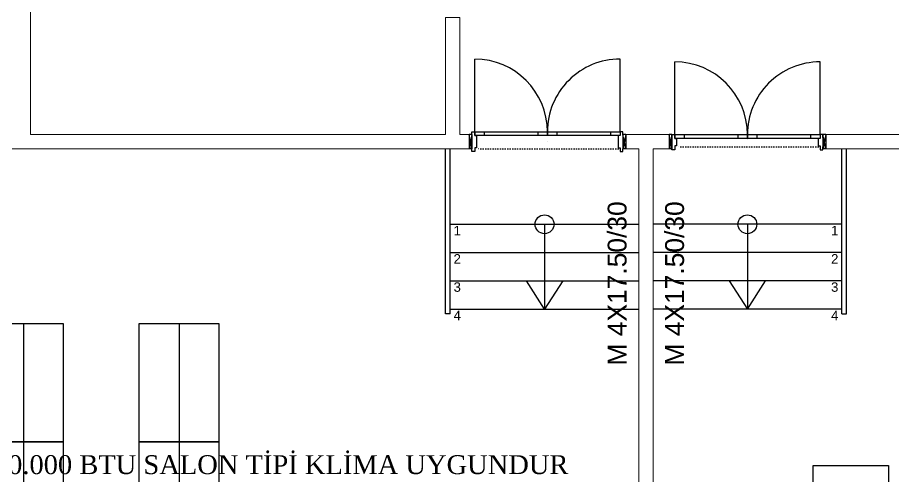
# Model space of a CAD drawing. Extents: x -5598 to 26293, y -3808 to 13850.
# Drawn here: x 486 to 1415, y 3598 to 4084 of the extents above; entities that cross this region are included whole.
import ezdxf
from ezdxf.enums import TextEntityAlignment as Align

# ---------------------------------------------------------------- set-up
doc = ezdxf.new("R2010")
doc.units = 0
doc.header["$LTSCALE"] = 100
doc.header["$MEASUREMENT"] = 0
doc.linetypes.add('DOT', pattern=[0.25, 0, -0.25])
for name, color, linetype in [('ELEKTRIK', 7, 'Continuous'), ('KA-PEN-8 @ 1', 5, 'Continuous'), ('KOR KASA', 1, 'Continuous'), ('MERD', 7, 'Continuous'), ('OLCU DIS', 7, 'Continuous'), ('YAZI', 7, 'Continuous')]:
    doc.layers.add(name, color=color, linetype=linetype)
doc.layers.add('Y-DUVAR GAZBETON', color=161, linetype='Continuous', lineweight=20)
doc.styles.add('ARIEL_500S', font='arial.ttf', dxfattribs={"height": 125})
doc.styles.add('OLC-50', font='romans.shx', dxfattribs={"width": 0.5, "height": 0.15})
doc.styles.add('olcu', font='romans.shx', dxfattribs={"width": 0.5})
doc.styles.get("Standard").update_dxf_attribs({"font": 'arial.ttf'})
doc.styles.add('YAZI', font='times.ttf')
doc.dimstyles.new('1-200', dxfattribs={"dimtxt": 40, "dimasz": 2, "dimexe": 0, "dimexo": 0, "dimgap": 10, "dimtad": 1, "dimdec": 4, "dimrnd": 0.1, "dimzin": 9, "dimdsep": 46, "dimtxsty": 'olcu', "dimblk1": 'SOL', "dimblk2": 'SAG', "dimsah": 1, "dimcen": 0, "dimse1": 1, "dimse2": 1, "dimclre": 13, "dimadec": 0, "dimazin": 0, "dimtfac": 1, "dimtdec": 4, "dimtix": 1, "dimtmove": 2, "dimatfit": 2, "dimldrblk": 'SOL', "dimfxl": 0, "dimtolj": 1, "dimarcsym": 0})

# ---------------------------------------------------------------- blocks, each defined once
blk = doc.blocks.new('200kVA Akü Grubu')
at = {"color": 0}
for p, q in [((-396.76, -81.12), (-271.76, -81.12)), ((-271.76, -81.12), (-146.76, -81.12)), ((-146.76, -81.12), (-21.76, -81.12))]:
    blk.add_line(p, q, dxfattribs=at)
for points in [[(-396.76, -38.62), (-396.76, -123.62), (-271.76, -123.62), (-271.76, -38.62), (-396.76, -38.62)], [(-271.76, -38.62), (-271.76, -123.62), (-146.76, -123.62), (-146.76, -38.62), (-271.76, -38.62)], [(-146.76, -38.62), (-146.76, -123.62), (-21.76, -123.62), (-21.76, -38.62), (-146.76, -38.62)]]:
    blk.add_lwpolyline(points, dxfattribs=at)
blk = doc.blocks.new('Akü Kesici Pano')
at = {"color": 0}
blk.add_lwpolyline([(22.81, -24.47), (102.81, -24.47), (102.81, -124.47), (22.81, -124.47), (22.81, -24.47)], dxfattribs=at)
blk = doc.blocks.new('*U92')
at = {"layer": 'KOR KASA'}
for p, q in [((0, 126), (15, 126)), ((15, 126), (15, 123)), ((0, -37), (0, -40)), ((0, -37), (15, -37)), ((15, -37), (15, -40))]:
    blk.add_line(p, q, dxfattribs=at)
for points in [[(15, 126), (0, 123)], [(0, 126), (15, 123)], [(0, 126), (0, 123)], [(0, 123), (15, 123)], [(15, -37), (0, -40)], [(0, -37), (15, -40)], [(0, -40), (15, -40)]]:
    blk.add_lwpolyline(points, dxfattribs=at)
blk = doc.blocks.new('*U146')
at = {"color": 0, "linetype": 'DOT', "ltscale": 0.1}
blk.add_line((-155, 15), (-5, 15), dxfattribs=at)
at = {"color": 0}
for p, q in [((-147, -3), (-147, 1)), ((-90.1, -3), (-90.1, 1)), ((-80, 7.5), (-80, 7.5)), ((-70, -3), (-70, 1)), ((-13.1, -3), (-13.1, 1)), ((-157, -3), (-157, -80)), ((-3, -3), (-3, -80))]:
    blk.add_line(p, q, dxfattribs=at)
for points in [[(-160, 0), (-160, -3), (-157, -3), (-157, 1), (-155, 1), (-155, 14), (-157, 14), (-157, 18), (-160, 18), (-160, 15)], [(0, 0), (0, -3), (-3, -3), (-3, 1), (-5, 1), (-5, 14), (-3, 14), (-3, 18), (0, 18), (0, 15)]]:
    blk.add_lwpolyline(points, dxfattribs=at)
for points in [[(-157, -3), (-157, 1), (-80, 1), (-80, -3)], [(-80, -3), (-80, 1), (-3, 1), (-3, -3)]]:
    blk.add_lwpolyline(points, close=True, dxfattribs=at)
for centre, start, end in [((-157, -3), 270, 0), ((-3, -3), 180, 270)]:
    blk.add_arc(centre, 77, start, end, dxfattribs=at)
at = {"style": 'OLC-50', "width": 0.5, "flags": 1}
for tag, p in [('K-NO', (-202.76, -83.82)), ('K-KANRENK', (-22.31, -88.79)), ('K-BLOK', (-203.43, -120.56)), ('K-KASRENK', (-21.25, -126.74)), ('K-KAT', (-204.31, -156.03)), ('K-TAMACILMA', (-22.77, -165.71)), ('K-MAHALKOD', (-203.25, -193.98)), ('K-FOTOSEL', (-21.83, -201.71)), ('K-MAHALAD', (-204.78, -232.95)), ('K-HERMETIK', (-19.92, -236.3)), ('K-ACILISYON', (-203.83, -268.95)), ('K-HIDROLIK', (-22.21, -270.16)), ('K-YANGIN', (-201.93, -303.54)), ('K-KART', (-20.38, -303.83)), ('K-KANATTIP', (-204.21, -337.41)), ('K-BAND', (-21.83, -345.67)), ('K-KANATMALZ', (-202.39, -371.07)), ('K-MENFEZ', (-19.92, -380.26)), ('K-KASAMALZ', (-201.37, -410.06)), ('K-PBAR', (-22.21, -414.12)), ('K-KASATIP', (-202.05, -446.79)), ('K-ELEKTRIKLI', (-20.38, -447.79)), ('K-DUVAR', (-202.05, -485.23)), ('K-TIP', (-20.38, -486.44)), ('K-REZ1', (-20.38, -524.33)), ('K-REZ2', (-20.38, -560.76)), ('K-REZ3', (-20.38, -600.74))]:
    blk.add_attdef(tag, p, '', height=30, dxfattribs=at)
blk = doc.blocks.new('*U135')
at = {"color": 0, "linetype": 'DOT', "ltscale": 0.1}
blk.add_line((-155, 15), (-5, 15), dxfattribs=at)
at = {"color": 0}
for p, q in [((-157, 2), (-157, -75)), ((-147, 2), (-147, 6)), ((-90.1, 2), (-90.1, 6)), ((-80, 7.5), (-80, 7.5)), ((-70, 2), (-70, 6)), ((-13.1, 2), (-13.1, 6)), ((-3, 2), (-3, -75))]:
    blk.add_line(p, q, dxfattribs=at)
for points in [[(-160, 5), (-160, 2), (-157, 2), (-157, 6), (-155, 6), (-155, 14), (-157, 14), (-157, 18), (-160, 18), (-160, 15)], [(0, 5), (0, 2), (-3, 2), (-3, 6), (-5, 6), (-5, 14), (-3, 14), (-3, 18), (0, 18), (0, 15)]]:
    blk.add_lwpolyline(points, dxfattribs=at)
for points in [[(-157, 2), (-157, 6), (-80, 6), (-80, 2)], [(-80, 2), (-80, 6), (-3, 6), (-3, 2)]]:
    blk.add_lwpolyline(points, close=True, dxfattribs=at)
for centre, start, end in [((-157, 2), 270, 0), ((-3, 2), 180, 270)]:
    blk.add_arc(centre, 77, start, end, dxfattribs=at)
at = {"style": 'OLC-50', "width": 0.5, "flags": 1}
for tag, p in [('K-NO', (-202.76, -83.82)), ('K-KANRENK', (-22.31, -88.79)), ('K-BLOK', (-203.43, -120.56)), ('K-KASRENK', (-21.25, -126.74)), ('K-KAT', (-204.31, -156.03)), ('K-TAMACILMA', (-22.77, -165.71)), ('K-MAHALKOD', (-203.25, -193.98)), ('K-FOTOSEL', (-21.83, -201.71)), ('K-MAHALAD', (-204.78, -232.95)), ('K-HERMETIK', (-19.92, -236.3)), ('K-ACILISYON', (-203.83, -268.95)), ('K-HIDROLIK', (-22.21, -270.16)), ('K-YANGIN', (-201.93, -303.54)), ('K-KART', (-20.38, -303.83)), ('K-KANATTIP', (-204.21, -337.41)), ('K-BAND', (-21.83, -345.67)), ('K-KANATMALZ', (-202.39, -371.07)), ('K-MENFEZ', (-19.92, -380.26)), ('K-KASAMALZ', (-201.37, -410.06)), ('K-PBAR', (-22.21, -414.12)), ('K-KASATIP', (-202.05, -446.79)), ('K-ELEKTRIKLI', (-20.38, -447.79)), ('K-DUVAR', (-202.05, -485.23)), ('K-TIP', (-20.38, -486.44)), ('K-REZ1', (-20.38, -524.33)), ('K-REZ2', (-20.38, -560.76)), ('K-REZ3', (-20.38, -600.74))]:
    blk.add_attdef(tag, p, '', height=30, dxfattribs=at)
blk = doc.blocks.new('SOL')
at = {"color": 0}
for p, q in [((0, 30), (0, -6.96)), ((7.58, 0), (-6.97, 0))]:
    blk.add_line(p, q, dxfattribs=at)
blk.add_circle((0, 0), 3, dxfattribs=at)
blk = doc.blocks.new('SAG')
at = {"color": 0}
for p, q in [((0, -30), (0, 6.96)), ((7.58, 0), (-6.97, 0))]:
    blk.add_line(p, q, dxfattribs=at)
blk.add_circle((0, 0), 3, dxfattribs=at)
blk = doc.blocks.new('*D332')
at = {"layer": 'OLCU DIS', "color": 0, "lineweight": -2, "transparency": 16777216}
blk.add_line((21268, -935), (-2968, -935), dxfattribs=at)
at = {"layer": 'OLCU DIS', "color": 0, "lineweight": -2, "transparency": 16777216, "xscale": 2, "yscale": 2, "zscale": 2, "rotation": 180}
blk.add_blockref('SAG', (-2970, -935), dxfattribs=at)
at = {"layer": 'OLCU DIS', "color": 0, "lineweight": -2, "transparency": 16777216, "xscale": 2, "yscale": 2, "zscale": 2}
blk.add_blockref('SOL', (21270, -935), dxfattribs=at)
at = {"layer": 'OLCU DIS', "color": 0, "transparency": 16777216, "insert": (9295.64, -905), "char_height": 40, "attachment_point": 5, "style": 'olcu'}
blk.add_mtext('\\A1;24240', dxfattribs=at)

msp = doc.modelspace()

# ---------------------------------------------------------------- linework, layer by layer
at = {"layer": 'MERD', "color": 6}
for p, q in [((940, 3770), (940, 3945)), ((945, 3770), (945, 3945)), ((1360, 3770), (1360, 3945)), ((1365, 3770), (1365, 3945)), ((945, 3865), (1145, 3865)), ((1045, 3865), (1045, 3775)), ((1360, 3865), (1160, 3865)), ((1260, 3865), (1260, 3775)), ((945, 3835), (1145, 3835)), ((1360, 3835), (1160, 3835)), ((945, 3805), (1145, 3805)), ((1045, 3775), (1025.75499, 3805)), ((1064.24501, 3805), (1045, 3775)), ((1360, 3805), (1160, 3805)), ((1240.75499, 3805), (1260, 3775)), ((1260, 3775), (1279.24501, 3805)), ((945, 3775), (1145, 3775)), ((1360, 3775), (1160, 3775)), ((945, 3770), (940, 3770)), ((1360, 3770), (1365, 3770))]:
    msp.add_line(p, q, dxfattribs=at)
for centre in [(1045, 3865.00026), (1260, 3865.00026)]:
    msp.add_circle(centre, 10, dxfattribs=at)
at = {"layer": 'Y-DUVAR GAZBETON'}
for p, q in [((500, 3960.00005), (500, 4260.00004)), ((940, 3960), (940, 4084)), ((955, 3960.00005), (955, 4084)), ((500, 3960.00003), (940, 3960)), ((955, 3960.00004), (965, 3960.00004)), ((965, 3945.00004), (965, 3960.00004)), ((1131, 3945.00004), (1131, 3960.00004)), ((1177, 3960.00004), (1131, 3960.00004)), ((1177, 3945.00004), (1177, 3960.00004)), ((1343, 3960.00004), (2027, 3960.00004)), ((1343, 3945.00004), (1343, 3960.00004)), ((310, 3945.00004), (965, 3945.00004)), ((1131, 3945.00004), (1145, 3945.00004)), ((1145, 3480), (1145, 3945.00004)), ((1160, 3480), (1160, 3945.00004)), ((1177, 3945.00004), (1160, 3945.00004)), ((1343, 3945.00004), (1995, 3945.00004))]:
    msp.add_line(p, q, dxfattribs=at)
msp.add_lwpolyline([(955, 4084), (940, 4084)], dxfattribs=at)

# ---------------------------------------------------------------- block references
at = {"layer": 'ELEKTRIK', "color": 37, "rotation": 270}
for p in [(573.62396, 3362.72168), (738.62396, 3362.72168)]:
    msp.add_blockref('200kVA Akü Grubu', p, dxfattribs=at)
at = {"layer": 'ELEKTRIK', "color": 37}
msp.add_blockref('Akü Kesici Pano', (1306.97808, 3634.08085), dxfattribs=at)
at = {"layer": 'KA-PEN-8 @ 1', "rotation": 180}
for name, p in [('*U146', (968, 3960.00046)), ('*U135', (1180, 3962.00004))]:
    msp.add_blockref(name, p, dxfattribs=at)
at = {"layer": 'KOR KASA', "rotation": 270}
for p in [(1005, 3960.00046), (1217, 3960.00046)]:
    msp.add_blockref('*U92', p, dxfattribs=at)

# ---------------------------------------------------------------- texts
at = {"layer": 'MERD', "color": 7, "char_height": 20, "width": 264174.8742617, "rotation": 90, "style": 'ARIEL_500S'}
for insert, attachment_point in [((1132.18297, 3889.3495), 9), ((1172.81703, 3889.3495), 3)]:
    msp.add_mtext('M 4X17.50/30', dxfattribs=dict(at, insert=insert, attachment_point=attachment_point))
at = {"layer": 'YAZI', "color": 7, "style": 'YAZI'}
msp.add_text('2 ADET 40.000 BTU SALON TİPİ KLİMA UYGUNDUR', height=20, dxfattribs=at).set_placement((710.3574, 3610.42016), align=Align.MIDDLE_CENTER)
at = {"layer": 'YAZI', "color": 7, "char_height": 10, "width": 256.8854}
for s, insert, attachment_point in [('1', (956.28655, 3853.36658), 9), ('1', (1348.71345, 3853.36658), 7), ('2', (956.28655, 3823.36658), 9), ('2', (1348.71345, 3823.36658), 7), ('3', (956.28655, 3793.36658), 9), ('3', (1348.71345, 3793.36658), 7), ('4', (956.28655, 3763.36658), 9), ('4', (1348.71345, 3763.36658), 7)]:
    msp.add_mtext(s, dxfattribs=dict(at, insert=insert, attachment_point=attachment_point))

# ---------------------------------------------------------------- dimensions: what is measured, and where the dimension line sits
at = {"layer": 'OLCU DIS', "color": 7}
dim = msp.add_linear_dim(base=(-2970, -935), p1=(21270, -635), p2=(-2970, 7535), dimstyle='1-200', dxfattribs=at)
dim.commit()
dim.dimension.update_dxf_attribs({"geometry": '*D332', "text_midpoint": (9295.63768, -905), "dimtype": 160})

doc.saveas('drawing.dxf')
